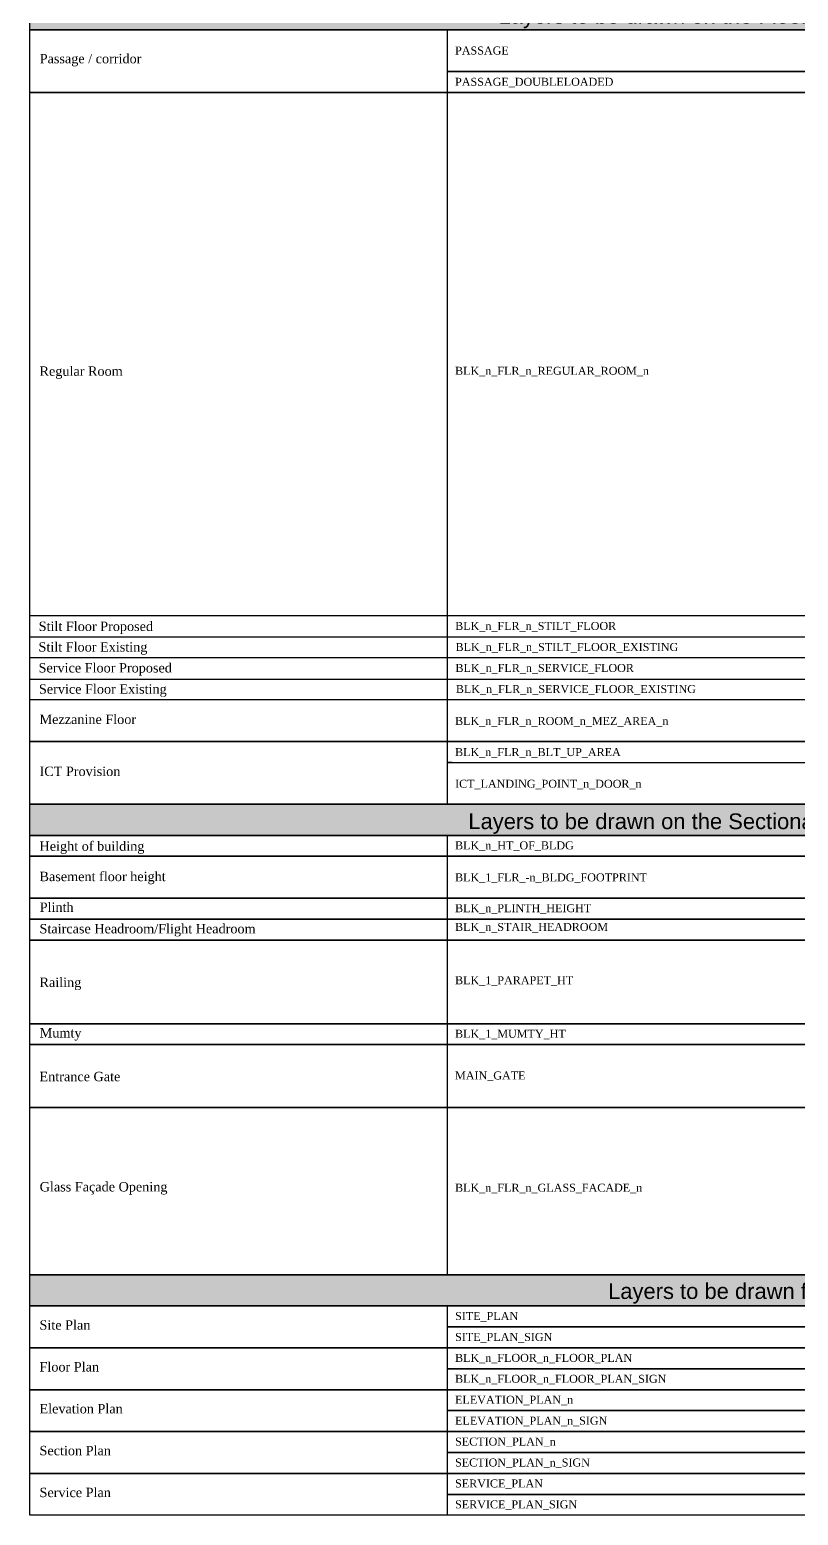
# Model space of a CAD drawing. Header units: millimetres. Extents: x -9481 to -9286, y 28700 to 28853.
# Drawn here: x -9481.26 to -9462.12, y 28732.76 to 28769.71 of the extents above; entities that cross this region are included whole.
import ezdxf

# ---------------------------------------------------------------- set-up
doc = ezdxf.new("R2010")
doc.units = ezdxf.units.MM
doc.linetypes.add('CONTINULUS', pattern=[0])
doc.layers.add('BLK_1_PLANTATION_GREENSTRIP', color=7, linetype='Continuous')
doc.layers.add('HATCH', color=7, linetype='Continuous')
doc.styles.add('MtXpl_Georgia', font='georgiab.ttf')
doc.styles.get("Standard").update_dxf_attribs({"font": 'arial.ttf', "height": 0.25})

# ---------------------------------------------------------------- blocks, each defined once
blk = doc.blocks.new('H3')
at = {"layer": 'HATCH', "linetype": 'CONTINULUS', "ltscale": 0.05}
h = blk.add_hatch(color=241, dxfattribs=at)
h.dxf.hatch_style = 1
h.paths.add_polyline_path([(-9435.455, 28800.338), (-9435.455, 28799.565), (-9396.427, 28799.565), (-9396.427, 28800.338)])
blk.add_lwpolyline([(-9435.455, 28800.338), (-9396.427, 28800.338), (-9396.427, 28799.565), (-9435.455, 28799.565), (-9435.455, 28800.338)], close=True)
at = {"color": 18, "insert": (-9423.782, 28800.11), "char_height": 0.39118, "attachment_point": 1}
blk.add_mtext_dynamic_manual_height_columns('Layers to be drawn on the Floor Plans and Sectional Elevations', width=16.98219, gutter_width=1.633, heights=[0], dxfattribs=at)
blk = doc.blocks.new('J4')
at = {"layer": 'HATCH', "linetype": 'CONTINULUS', "ltscale": 0.05}
h = blk.add_hatch(color=241, dxfattribs=at)
h.dxf.hatch_style = 1
h.paths.add_polyline_path([(-9435.455, 28796.771), (-9435.455, 28795.998), (-9396.427, 28795.998), (-9396.427, 28796.771)])
blk.add_lwpolyline([(-9435.455, 28796.771), (-9396.427, 28796.771), (-9396.427, 28795.998), (-9435.455, 28795.998), (-9435.455, 28796.771)], close=True)
at = {"color": 18, "insert": (-9424.534, 28796.544), "char_height": 0.39118, "attachment_point": 1}
blk.add_mtext_dynamic_manual_height_columns('Layers to be drawn on the Sectional Elevations or Building Elevation', width=18.54654, gutter_width=1.633, heights=[0], dxfattribs=at)

msp = doc.modelspace()

# ---------------------------------------------------------------- hatches: boundary and pattern name
at = {"layer": 'HATCH', "linetype": 'CONTINULUS', "ltscale": 0.05}
h = msp.add_hatch(color=241, dxfattribs=at)
h.dxf.hatch_style = 1
h.paths.add_polyline_path([(-9481.257899, 28738.739822), (-9481.257899, 28737.966593), (-9442.229952, 28737.966593), (-9442.229952, 28738.739822)])

# ---------------------------------------------------------------- linework, layer by layer
for p, q in [((-9470.864214, 28769.713579), (-9470.864214, 28769.192932)), ((-9470.864214, 28769.192932), (-9470.864214, 28768.672286)), ((-9470.864214, 28768.672286), (-9470.864214, 28768.151639)), ((-9470.864214, 28768.151639), (-9470.864214, 28767.630992)), ((-9470.864214, 28767.630992), (-9470.864214, 28765.027757)), ((-9470.864214, 28765.5469), (-9470.864214, 28755.133962)), ((-9470.864214, 28765.027757), (-9470.864214, 28764.50711)), ((-9470.864214, 28755.654609), (-9470.864214, 28753.049871)), ((-9481.2579, 28753.049871), (-9481.2579, 28755.133962)), ((-9481.2579, 28754.612763), (-9442.229952, 28754.612763)), ((-9481.2579, 28754.094425), (-9442.229952, 28754.094425)), ((-9481.2579, 28753.562373), (-9442.229952, 28753.562373)), ((-9470.864214, 28753.049871), (-9470.864214, 28752.529224)), ((-9470.864214, 28752.529224), (-9470.864214, 28752.008577)), ((-9470.864214, 28752.008577), (-9470.864214, 28751.48793)), ((-9470.864214, 28751.48793), (-9470.864214, 28750.967283)), ((-9470.864214, 28750.967283), (-9470.864214, 28750.446637)), ((-9470.864214, 28749.673408), (-9470.864214, 28749.152761)), ((-9470.864214, 28749.152761), (-9470.864214, 28748.632114)), ((-9470.864214, 28748.632114), (-9470.864214, 28748.111467)), ((-9470.864214, 28748.111467), (-9470.864214, 28747.59082)), ((-9470.864214, 28747.59082), (-9470.864214, 28747.070173)), ((-9470.864214, 28747.070173), (-9470.864214, 28746.549526)), ((-9470.864214, 28746.549526), (-9470.864214, 28745.508232)), ((-9470.864214, 28745.508232), (-9470.864214, 28744.987585)), ((-9470.864214, 28744.987585), (-9470.864214, 28744.466938)), ((-9470.864214, 28744.466938), (-9470.864214, 28743.946292)), ((-9470.864214, 28743.946292), (-9470.864214, 28743.425645)), ((-9470.864214, 28743.425645), (-9470.864214, 28742.904998)), ((-9470.864214, 28742.904998), (-9470.864214, 28742.384351)), ((-9470.864214, 28742.384351), (-9470.864214, 28741.863704)), ((-9470.864214, 28741.863704), (-9470.864214, 28741.343057)), ((-9470.864214, 28741.343057), (-9470.864214, 28740.82241)), ((-9470.864214, 28740.82241), (-9470.864214, 28740.301763)), ((-9470.864214, 28740.301763), (-9470.864214, 28739.781116)), ((-9470.864214, 28739.781116), (-9470.864214, 28739.260469)), ((-9470.864214, 28739.260469), (-9470.864214, 28738.739822)), ((-9470.864214, 28737.966593), (-9470.864214, 28732.760123))]:
    msp.add_line(p, q)
for points in [[(-9481.2579, 28769.192932), (-9481.2579, 28769.713579), (-9442.229952, 28769.713579), (-9442.229952, 28769.192932)], [(-9481.2579, 28768.672286), (-9481.2579, 28769.192932), (-9481.2579, 28769.192932)], [(-9442.229952, 28768.672286), (-9442.229952, 28768.151639), (-9481.2579, 28768.151639), (-9481.2579, 28768.672286), (-9481.2579, 28768.672286)], [(-9470.864214, 28768.672286), (-9455.60159, 28768.672286)], [(-9455.60159, 28768.672286), (-9470.864214, 28768.672286)], [(-9481.2579, 28767.630992), (-9481.2579, 28768.151639), (-9442.229952, 28768.151639), (-9442.229952, 28767.630992)], [(-9481.2579, 28767.110345), (-9481.2579, 28767.630992)], [(-9481.2579, 28766.589698), (-9481.2579, 28767.110345)], [(-9481.2579, 28766.069051), (-9481.2579, 28766.589698)], [(-9481.2579, 28765.548404), (-9481.2579, 28766.069051)], [(-9481.2579, 28765.027757), (-9481.2579, 28765.548404)], [(-9481.2579, 28764.50711), (-9481.2579, 28765.027757)], [(-9481.2579, 28763.986463), (-9481.2579, 28764.50711)], [(-9481.2579, 28763.465816), (-9481.2579, 28763.986463)], [(-9481.2579, 28761.383229), (-9481.2579, 28763.465816)], [(-9481.2579, 28760.862582), (-9481.2579, 28761.383229)], [(-9481.2579, 28760.341935), (-9481.2579, 28760.862582)], [(-9481.2579, 28759.821288), (-9481.2579, 28760.341935)], [(-9481.2579, 28759.300641), (-9481.2579, 28759.821288)], [(-9481.2579, 28758.779994), (-9481.2579, 28759.300641)], [(-9481.2579, 28758.259347), (-9481.2579, 28758.779994)], [(-9481.2579, 28757.7387), (-9481.2579, 28758.259347)], [(-9481.2579, 28757.218053), (-9481.2579, 28757.7387)], [(-9481.2579, 28756.697406), (-9481.2579, 28757.218053)], [(-9481.2579, 28756.17676), (-9481.2579, 28756.697406)], [(-9481.2579, 28755.656113), (-9481.2579, 28756.17676)], [(-9481.2579, 28755.135466), (-9481.2579, 28755.656113)], [(-9461.731845, 28755.656113), (-9442.229952, 28755.656113), (-9442.229952, 28755.135466), (-9481.2579, 28755.135466)], [(-9481.2579, 28754.614819), (-9481.2579, 28755.135466)], [(-9481.2579, 28752.008577), (-9481.2579, 28753.049871), (-9442.229952, 28753.049871), (-9442.229952, 28752.529224), (-9457.862239, 28752.529224)], [(-9457.862239, 28752.529224), (-9442.229952, 28752.529224), (-9442.229952, 28752.008577), (-9481.2579, 28752.008577), (-9481.2579, 28752.529224)], [(-9481.2579, 28751.48793), (-9481.2579, 28752.008577), (-9442.229952, 28752.008577), (-9442.229952, 28751.48793), (-9457.862239, 28751.48793)], [(-9470.737512, 28752.008577), (-9470.864214, 28752.008577)], [(-9470.864214, 28752.008577), (-9470.737512, 28752.008577)], [(-9481.2579, 28750.967283), (-9481.2579, 28751.48793)], [(-9470.737512, 28751.48793), (-9470.864214, 28751.48793)], [(-9470.864214, 28751.48793), (-9470.737512, 28751.48793)], [(-9470.864214, 28751.48793), (-9442.229952, 28751.48793), (-9442.229952, 28750.967283), (-9457.862239, 28750.967283)], [(-9461.731845, 28750.967283), (-9442.229952, 28750.967283), (-9442.229952, 28750.446637), (-9481.2579, 28750.446637), (-9481.2579, 28750.967283)], [(-9481.2579, 28748.632114), (-9481.2579, 28749.152761), (-9442.229952, 28749.152761), (-9442.229952, 28748.632114), (-9461.731845, 28748.632114)], [(-9461.731845, 28748.632114), (-9442.229952, 28748.632114), (-9442.229952, 28748.111467), (-9481.2579, 28748.111467), (-9481.2579, 28748.632114), (-9481.2579, 28748.632114)], [(-9481.2579, 28746.549526), (-9481.2579, 28747.070173), (-9442.229952, 28747.070173), (-9442.229952, 28746.549526), (-9461.731845, 28746.549526)], [(-9481.2579, 28746.028879), (-9481.2579, 28746.549526)], [(-9481.2579, 28745.508232), (-9481.2579, 28746.028879)], [(-9442.229952, 28745.508232), (-9442.229952, 28744.987585), (-9481.2579, 28744.987585), (-9481.2579, 28745.508232), (-9481.2579, 28745.508232)], [(-9481.2579, 28743.946292), (-9481.2579, 28744.466938), (-9442.229952, 28744.466938), (-9442.229952, 28743.946292), (-9461.731845, 28743.946292)], [(-9481.2579, 28743.425645), (-9481.2579, 28743.946292)], [(-9461.731845, 28743.425645), (-9442.229952, 28743.425645), (-9442.229952, 28742.904998), (-9481.2579, 28742.904998), (-9481.2579, 28743.425645), (-9481.2579, 28743.425645)], [(-9481.2579, 28742.384351), (-9481.2579, 28742.904998), (-9442.229952, 28742.904998), (-9442.229952, 28742.384351)], [(-9481.2579, 28741.863704), (-9481.2579, 28742.384351)], [(-9481.2579, 28741.343057), (-9481.2579, 28741.863704)], [(-9481.2579, 28740.82241), (-9481.2579, 28741.343057)], [(-9481.2579, 28740.301763), (-9481.2579, 28740.82241)], [(-9481.2579, 28739.781116), (-9481.2579, 28740.301763)], [(-9481.2579, 28739.260469), (-9481.2579, 28739.781116)], [(-9442.229952, 28739.260469), (-9442.229952, 28738.739822), (-9481.2579, 28738.739822), (-9481.2579, 28739.260469)], [(-9481.2579, 28737.445946), (-9481.2579, 28737.966593), (-9481.2579, 28737.966593), (-9442.229952, 28737.966593), (-9442.229952, 28737.445946), (-9470.864214, 28737.445946)], [(-9470.864214, 28737.445946), (-9442.229952, 28737.445946), (-9442.229952, 28736.925299), (-9481.2579, 28736.925299), (-9481.2579, 28737.445946), (-9481.2579, 28737.445946)], [(-9481.2579, 28736.404652), (-9481.2579, 28736.925299), (-9481.2579, 28736.925299), (-9442.229952, 28736.925299), (-9442.229952, 28736.404652), (-9470.864214, 28736.404652)], [(-9470.864214, 28736.404652), (-9442.229952, 28736.404652), (-9442.229952, 28735.884005), (-9481.2579, 28735.884005), (-9481.2579, 28736.404652), (-9481.2579, 28736.404652)], [(-9481.2579, 28735.363358), (-9481.2579, 28735.884005), (-9481.2579, 28735.884005), (-9442.229952, 28735.884005), (-9442.229952, 28735.363358), (-9470.864214, 28735.363358)], [(-9470.864214, 28735.363358), (-9442.229952, 28735.363358), (-9442.229952, 28734.842711), (-9481.2579, 28734.842711), (-9481.2579, 28735.363358), (-9481.2579, 28735.363358)], [(-9481.2579, 28734.322064), (-9481.2579, 28734.842711), (-9481.2579, 28734.842711), (-9442.229952, 28734.842711), (-9442.229952, 28734.322064), (-9470.864214, 28734.322064)], [(-9470.864214, 28734.322064), (-9442.229952, 28734.322064), (-9442.229952, 28733.801417), (-9481.2579, 28733.801417), (-9481.2579, 28734.322064), (-9481.2579, 28734.322064)], [(-9481.2579, 28733.28077), (-9481.2579, 28733.801417), (-9481.2579, 28733.801417), (-9442.229952, 28733.801417), (-9442.229952, 28733.28077), (-9470.864214, 28733.28077)], [(-9470.864214, 28733.28077), (-9442.229952, 28733.28077), (-9442.229952, 28732.760123), (-9481.2579, 28732.760123), (-9481.2579, 28733.28077), (-9481.2579, 28733.28077)]]:
    msp.add_lwpolyline(points)
for points in [[(-9481.2579, 28749.673408), (-9442.229952, 28749.673408), (-9442.229952, 28749.152761), (-9481.2579, 28749.152761), (-9481.2579, 28749.673408)], [(-9481.2579, 28748.111467), (-9442.229952, 28748.111467), (-9442.229952, 28747.59082), (-9481.2579, 28747.59082), (-9481.2579, 28748.111467)], [(-9481.2579, 28747.59082), (-9442.229952, 28747.59082), (-9442.229952, 28747.070173), (-9481.2579, 28747.070173), (-9481.2579, 28747.59082)], [(-9481.2579, 28744.987585), (-9442.229952, 28744.987585), (-9442.229952, 28744.466938), (-9481.2579, 28744.466938), (-9481.2579, 28744.987585)], [(-9481.257899, 28738.739822), (-9442.229952, 28738.739822), (-9442.229952, 28737.966593), (-9481.257899, 28737.966593), (-9481.257899, 28738.739822)]]:
    msp.add_lwpolyline(points, close=True)

# ---------------------------------------------------------------- block references
at = {"layer": 'BLK_1_PLANTATION_GREENSTRIP', "linetype": 'CONTINULUS'}
for name, p in [('H3', (-45.8028, -29.850944)), ('J4', (-45.8028, -46.324535))]:
    msp.add_blockref(name, p, dxfattribs=at)

# ---------------------------------------------------------------- texts
at = {"linetype": 'CONTINULUS', "style": 'MtXpl_Georgia'}
for s, height, p in [('Passage / corridor', 0.234061, (-9481.008722, 28768.877689)), ('PASSAGE', 0.199011, (-9470.66745, 28769.096486)), ('PASSAGE_DOUBLELOADED', 0.199011, (-9470.66745, 28768.318568)), ('Regular Room', 0.234061, (-9481.013331, 28761.104312)), ('BLK_n_FLR_n_REGULAR_ROOM_n', 0.199011, (-9470.66745, 28761.129211)), ('Stilt Floor Proposed', 0.234061, (-9481.034889, 28754.756254)), ('BLK_n_FLR_n_STILT_FLOOR', 0.199011, (-9470.664596, 28754.782602)), ('Stilt Floor Existing', 0.234061, (-9481.037966, 28754.243769)), ('BLK_n_FLR_n_STILT_FLOOR_EXISTING', 0.199011, (-9470.655926, 28754.259159)), ('Service Floor Proposed', 0.234061, (-9481.037003, 28753.72462)), ('BLK_n_FLR_n_SERVICE_FLOOR', 0.199011, (-9470.657732, 28753.737762)), ('Service Floor Existing', 0.234061, (-9481.027958, 28753.196668)), ('BLK_n_FLR_n_SERVICE_FLOOR_EXISTING', 0.199011, (-9470.649062, 28753.214319)), ('Mezzanine Floor', 0.234061, (-9481.013331, 28752.443501)), ('BLK_n_FLR_n_ROOM_n_MEZ_AREA_n', 0.199011, (-9470.66745, 28752.419455)), ('BLK_n_FLR_n_BLT_UP_AREA', 0.199011, (-9470.66745, 28751.645246)), ('ICT Provision', 0.234061, (-9481.013331, 28751.149004)), ('ICT_LANDING_POINT_n_DOOR_n', 0.199011, (-9470.66745, 28750.857514)), ('Height of building', 0.234061, (-9481.013331, 28749.288404)), ('BLK_n_HT_OF_BLDG', 0.199011, (-9470.66745, 28749.324672)), ('Basement floor height', 0.234061, (-9481.013331, 28748.533863)), ('BLK_1_FLR_-n_BLDG_FOOTPRINT', 0.199011, (-9470.66745, 28748.528735)), ('Plinth', 0.234061, (-9481.008722, 28747.768825)), ('BLK_n_PLINTH_HEIGHT', 0.199011, (-9470.66745, 28747.7624)), ('Staircase Headroom/Flight Headroom', 0.234061, (-9481.013331, 28747.234603)), ('BLK_n_STAIR_HEADROOM', 0.199011, (-9470.66745, 28747.295702)), ('Railing', 0.234061, (-9481.013331, 28745.900211)), ('BLK_1_PARAPET_HT', 0.199011, (-9470.66745, 28745.969196)), ('Mumty', 0.234061, (-9481.008722, 28744.644943)), ('BLK_1_MUMTY_HT', 0.199011, (-9470.66745, 28744.638519)), ('Entrance Gate', 0.234061, (-9481.013331, 28743.557282)), ('MAIN_GATE', 0.199011, (-9470.66745, 28743.600616)), ('Glass Façade Opening', 0.234061, (-9481.008722, 28740.815095)), ('BLK_n_FLR_n_GLASS_FACADE_n', 0.199011, (-9470.66745, 28740.80867)), ('Site Plan', 0.234061, (-9481.013331, 28737.376763)), ('SITE_PLAN', 0.199011, (-9470.66745, 28737.617857)), ('SITE_PLAN_SIGN', 0.199011, (-9470.66745, 28737.09721)), ('Floor Plan', 0.234061, (-9481.013331, 28736.335469)), ('BLK_n_FLOOR_n_FLOOR_PLAN', 0.199011, (-9470.66745, 28736.576563)), ('BLK_n_FLOOR_n_FLOOR_PLAN_SIGN', 0.199011, (-9470.66745, 28736.055916)), ('Elevation Plan', 0.234061, (-9481.013331, 28735.294175)), ('ELEVATION_PLAN_n', 0.199011, (-9470.66745, 28735.535269)), ('ELEVATION_PLAN_n_SIGN', 0.199011, (-9470.66745, 28735.014622)), ('SECTION_PLAN_n', 0.199011, (-9470.66745, 28734.493975)), ('Section Plan', 0.234061, (-9481.013331, 28734.252881)), ('SECTION_PLAN_n_SIGN', 0.199011, (-9470.66745, 28733.973328)), ('SERVICE_PLAN', 0.199011, (-9470.66745, 28733.452681)), ('Service Plan', 0.234061, (-9481.013331, 28733.211587)), ('SERVICE_PLAN_SIGN', 0.199011, (-9470.66745, 28732.932034))]:
    msp.add_text(s, height=height, dxfattribs=at).set_placement(p)
at = {"color": 18, "insert": (-9466.8577, 28738.532305), "char_height": 0.391178, "attachment_point": 1}
msp.add_mtext_dynamic_manual_height_columns('Layers to be drawn for CAD to PDF conversion', width=18.546538, gutter_width=1.63296, heights=[0], dxfattribs=at)

doc.saveas('drawing.dxf')
